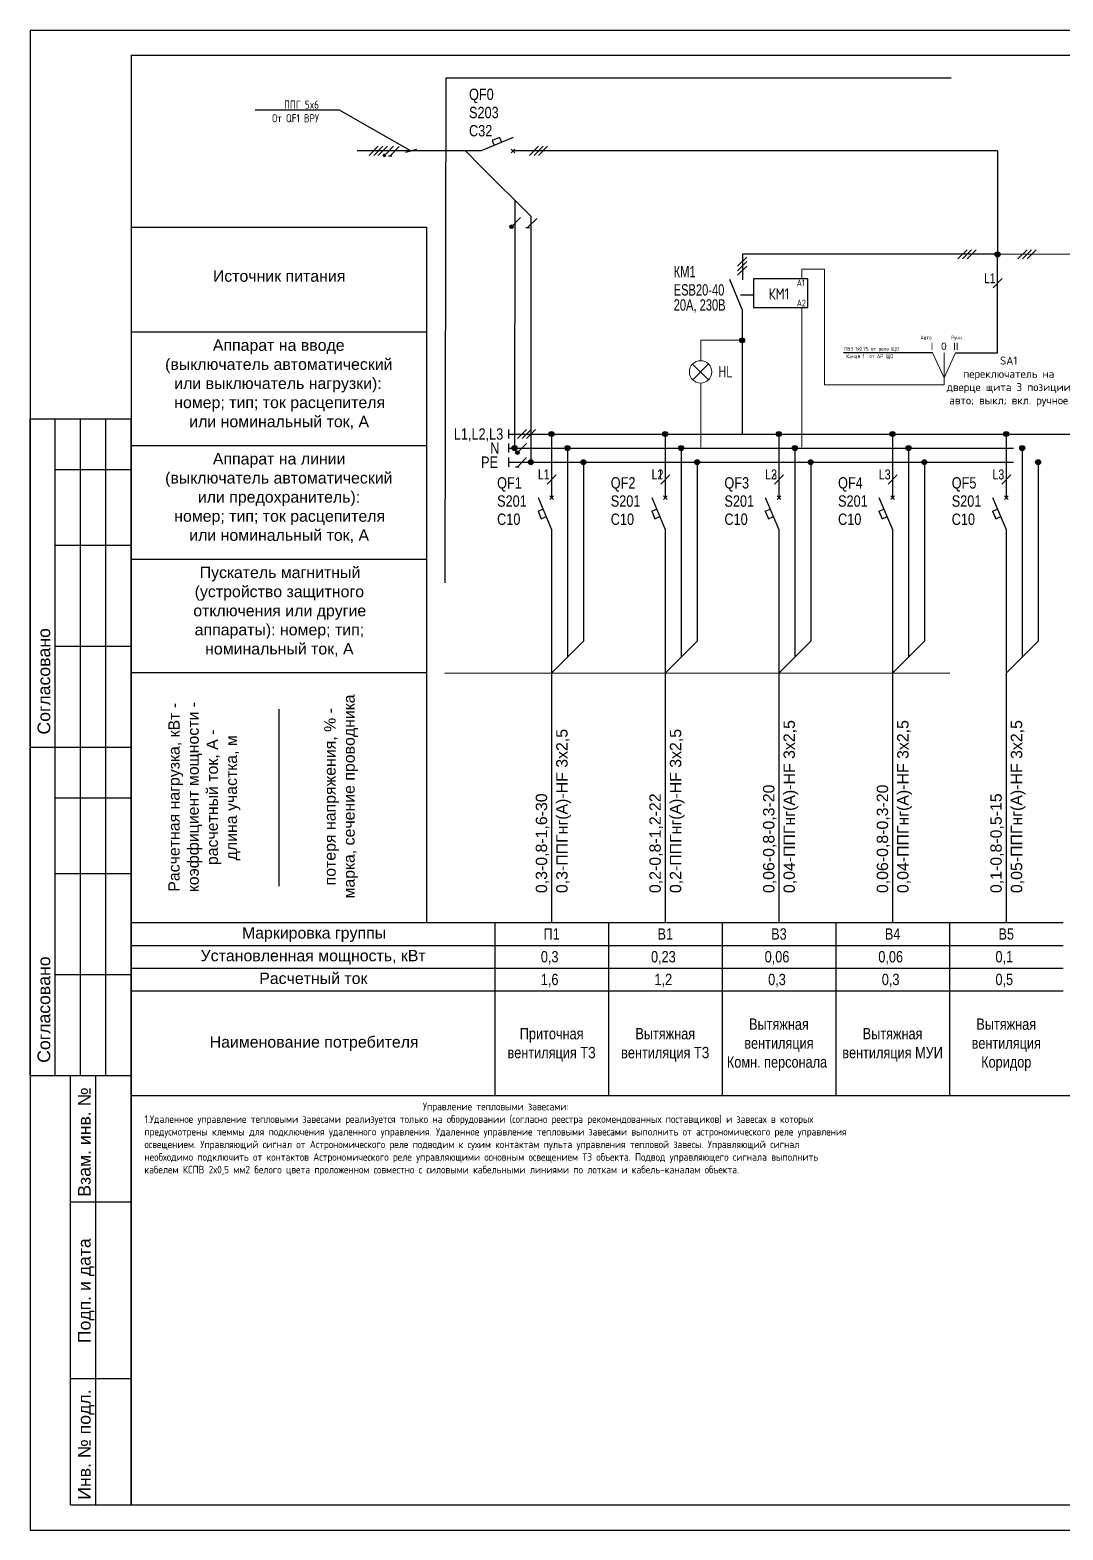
# Model space of a CAD drawing. Header units: metres. Extents: x -564 to -106, y -319 to -159.
# Drawn here: x -198.05 to -177.6, y -287.7 to -258 of the extents above; entities that cross this region are included whole.
import ezdxf
from ezdxf import colors
from ezdxf.entities.mleader import LeaderData, LeaderLine
from ezdxf.enums import TextEntityAlignment as Align
from ezdxf.math import Vec2, Vec3

# ---------------------------------------------------------------- set-up
doc = ezdxf.new("R2010")
doc.units = ezdxf.units.M
doc.header["$MEASUREMENT"] = 0
for name, pattern in [('( Hidden )', [0.375, 0.25, -0.125]), ('Elproject1', [15, 10, -5]), ('невидимая2', [4.7625, 3.175, -1.5875])]:
    doc.linetypes.add(name, pattern=pattern)
doc.layers.add('01-ЭОМ Схемы', color=7, linetype='Continuous', lineweight=20)
doc.layers.add('Level 63', color=7, linetype='Continuous', lineweight=0)
for name, color, linetype in [('Elproject', 7, 'Continuous'), ('ЭЛЕКТРИК', 7, 'Continuous'), ('Электрика', 7, 'Continuous')]:
    doc.layers.add(name, color=color, linetype=linetype)
doc.styles.add('Elproject', font='arial.ttf')
doc.styles.add('ISOCPEUR', font='isocpeur.ttf', dxfattribs={"height": 250})
doc.styles.get("Standard").update_dxf_attribs({"font": 'cs_gost2304.shx'})
doc.styles.add('Times', font='CS_Gost2304.shx')

# ---------------------------------------------------------------- blocks, each defined once
blk = doc.blocks.new('Block_dot')
blk.add_hatch(color=256).paths.add_polyline_path([(0.55, 0, 1), (-0.55, 0, 1)])
blk.add_circle((0, 0), 0.55)
blk = doc.blocks.new('_Oblique')
at = {"color": 0, "linetype": 'ByBlock', "lineweight": -2}
blk.add_line((0.5, 0.5), (-0.5, -0.5), dxfattribs=at)
blk = doc.blocks.new('Block_switch_line')
for p, q in [((0, 0), (0, -4)), ((-3, -4), (0, -11)), ((0, -11), (0, -14.5))]:
    blk.add_line(p, q)
blk = doc.blocks.new('Block_switch')
for p, q in [((-0.4, -4.4), (0.4, -3.6)), ((-0.4, -3.6), (0.4, -4.4))]:
    blk.add_line(p, q)
blk.add_blockref('Block_switch_line', (0, 0))
blk = doc.blocks.new('Block_automatic')
for p, q in [((-3, -7), (-1.91, -6.53)), ((-3, -7), (-2.3, -8.63)), ((-2.3, -8.63), (-1.21, -8.17))]:
    blk.add_line(p, q)
blk.add_blockref('Block_switch', (0, 0))

msp = doc.modelspace()

# ---------------------------------------------------------------- hatches: boundary and pattern name
at = {"layer": 'Elproject'}
for points in [[(-191.069, -260.483, 1), (-190.997, -260.483, 1)], [(-188.553, -261.896, 1), (-188.481, -261.896, 1)], [(-188.435, -266.369, 1), (-188.363, -266.369, 1)]]:
    msp.add_hatch(color=256, dxfattribs=at).paths.add_polyline_path(points)

# ---------------------------------------------------------------- linework, layer by layer
msp.add_line((-183.953, -263.537), (-184.197, -262.938))
at = {"linetype": '( Hidden )'}
msp.add_line((-183.732, -263.251), (-184.059, -263.251), dxfattribs=at)
for points in [[(-178.893, -262.442), (-178.893, -262.442), (-183.942, -262.442), (-183.942, -262.945)], [(-179.724, -264.393), (-178.893, -264.393), (-178.893, -262.442)], [(-163.099, -262.856), (-163.099, -262.426), (-178.893, -262.444)], [(-183.953, -263.537), (-183.953, -265.988)], [(-180.185, -264.391), (-180.185, -264.391), (-180.424, -264.391), (-181.945, -264.391)]]:
    msp.add_lwpolyline(points)
msp.add_lwpolyline([(-183.727, -263.495), (-182.649, -263.495), (-182.649, -262.929), (-183.727, -262.929)], close=True)
at = {"layer": '01-ЭОМ Схемы', "color": 7, "lineweight": 20}
for p, q in [((-180.181, -264.393), (-179.952, -264.889)), ((-179.724, -264.393), (-179.952, -264.889)), ((-179.952, -264.889), (-179.952, -264.393))]:
    msp.add_line(p, q, dxfattribs=at)
at = {"layer": 'Elproject'}
for p, q in [((-198.049, -258.001), (-156.049, -258.001)), ((-198.049, -258.001), (-198.049, -287.701)), ((-196.049, -258.501), (-189.549, -258.501)), ((-196.049, -258.501), (-196.049, -260.801)), ((-196.049, -258.501), (-156.549, -258.501)), ((-196.049, -258.501), (-196.049, -287.201)), ((-189.115, -260.396), (-191.57, -260.393)), ((-191.334, -260.483), (-191.154, -260.303)), ((-191.244, -260.483), (-191.064, -260.303)), ((-191.154, -260.483), (-190.974, -260.303)), ((-191.033, -260.483), (-190.853, -260.303)), ((-190.919, -260.49), (-190.739, -260.31)), ((-189.43, -260.396), (-189.115, -260.711)), ((-188.161, -260.483), (-187.981, -260.303)), ((-178.893, -260.393), (-188.125, -260.396)), ((-188.071, -260.483), (-187.891, -260.303)), ((-187.981, -260.483), (-187.801, -260.303)), ((-178.893, -260.393), (-178.893, -262.153)), ((-190.955, -260.49), (-190.883, -260.49)), ((-189.115, -260.711), (-188.133, -261.684)), ((-196.049, -260.801), (-196.049, -263.301)), ((-188.451, -261.369), (-188.455, -266.263)), ((-196.049, -261.905), (-190.199, -261.905)), ((-190.199, -261.905), (-190.199, -263.975)), ((-188.517, -261.896), (-188.337, -261.716)), ((-188.234, -261.913), (-188.162, -261.913)), ((-188.198, -261.913), (-188.018, -261.733)), ((-188.133, -261.684), (-188.133, -266.544)), ((-178.893, -262.153), (-178.893, -262.442)), ((-184.041, -262.676), (-183.861, -262.496)), ((-179.678, -262.532), (-179.498, -262.352)), ((-179.588, -262.532), (-179.408, -262.352)), ((-179.498, -262.532), (-179.318, -262.352)), ((-178.491, -262.532), (-178.311, -262.352)), ((-178.401, -262.532), (-178.221, -262.352)), ((-178.311, -262.532), (-178.131, -262.352)), ((-184.041, -262.766), (-183.861, -262.586)), ((-184.041, -262.856), (-183.861, -262.676)), ((-178.983, -263.104), (-178.803, -262.924)), ((-196.049, -263.301), (-196.049, -265.801)), ((-196.049, -263.975), (-190.199, -263.975)), ((-190.199, -263.975), (-190.199, -266.225)), ((-198.049, -265.701), (-196.049, -265.701)), ((-198.049, -272.201), (-198.049, -265.701)), ((-197.549, -272.201), (-197.549, -265.701)), ((-197.049, -272.201), (-197.049, -265.701)), ((-196.549, -272.201), (-196.549, -265.701)), ((-196.049, -272.201), (-196.049, -265.701)), ((-196.049, -265.801), (-196.049, -268.301)), ((-188.579, -265.91), (-188.579, -266.09)), ((-188.579, -266), (-173.143, -266)), ((-188.399, -266.09), (-188.219, -265.91)), ((-188.309, -266.09), (-188.129, -265.91)), ((-188.219, -266.09), (-188.039, -265.91)), ((-187.724, -266), (-187.724, -266.9)), ((-187.722, -266), (-187.722, -266.9)), ((-185.474, -266), (-185.474, -266.9)), ((-185.472, -266), (-185.472, -266.9)), ((-183.224, -266), (-183.224, -266.9)), ((-183.222, -266), (-183.222, -266.9)), ((-180.974, -266), (-180.974, -266.9)), ((-180.972, -266), (-180.972, -266.9)), ((-178.724, -266), (-178.724, -266.9)), ((-178.722, -266), (-178.722, -266.9)), ((-196.049, -266.225), (-190.199, -266.225)), ((-190.199, -266.225), (-190.199, -268.475)), ((-188.579, -266.189), (-188.579, -266.369)), ((-188.399, -266.369), (-188.219, -266.189)), ((-187.407, -266.279), (-187.407, -270.419)), ((-185.157, -266.279), (-185.157, -270.419)), ((-182.907, -266.279), (-182.907, -270.419)), ((-180.657, -266.279), (-180.657, -270.419)), ((-178.407, -266.279), (-178.407, -270.419)), ((-197.549, -266.701), (-196.049, -266.701)), ((-188.579, -266.468), (-188.579, -266.648)), ((-188.435, -266.648), (-188.363, -266.648)), ((-188.399, -266.648), (-188.219, -266.468)), ((-187.092, -266.558), (-187.092, -270.104)), ((-184.842, -266.558), (-184.842, -270.104)), ((-182.592, -266.558), (-182.592, -270.104)), ((-180.342, -266.558), (-180.342, -270.104)), ((-178.092, -266.558), (-178.092, -270.104)), ((-187.812, -266.99), (-187.632, -266.81)), ((-185.562, -266.99), (-185.382, -266.81)), ((-183.312, -266.99), (-183.132, -266.81)), ((-181.062, -266.99), (-180.882, -266.81)), ((-178.812, -266.99), (-178.632, -266.81)), ((-197.549, -268.201), (-196.049, -268.201)), ((-196.049, -268.301), (-196.049, -273.801)), ((-196.049, -268.475), (-190.199, -268.475)), ((-190.199, -268.475), (-190.199, -270.725)), ((-187.722, -268.205), (-187.722, -275.675)), ((-185.472, -268.205), (-185.472, -275.675)), ((-183.222, -268.205), (-183.222, -275.675)), ((-180.972, -268.205), (-180.972, -275.675)), ((-178.722, -268.205), (-178.722, -275.675)), ((-197.549, -270.201), (-196.049, -270.201)), ((-187.407, -270.419), (-187.092, -270.104)), ((-185.157, -270.419), (-184.842, -270.104)), ((-182.907, -270.419), (-182.592, -270.104)), ((-180.657, -270.419), (-180.342, -270.104)), ((-178.407, -270.419), (-178.092, -270.104)), ((-187.722, -270.734), (-187.407, -270.419)), ((-185.472, -270.734), (-185.157, -270.419)), ((-183.222, -270.734), (-182.907, -270.419)), ((-180.972, -270.734), (-180.657, -270.419)), ((-178.722, -270.734), (-178.407, -270.419)), ((-196.049, -270.725), (-190.199, -270.725)), ((-190.199, -270.725), (-190.199, -275.675)), ((-193.124, -271.445), (-193.124, -274.955)), ((-198.049, -272.201), (-196.049, -272.201)), ((-198.049, -278.701), (-198.049, -272.201)), ((-198.049, -272.201), (-196.049, -272.201)), ((-197.549, -278.701), (-197.549, -272.201)), ((-197.049, -278.701), (-197.049, -272.201)), ((-196.549, -278.701), (-196.549, -272.201)), ((-196.049, -278.701), (-196.049, -272.201)), ((-197.549, -273.201), (-196.049, -273.201)), ((-196.049, -273.801), (-196.049, -279.901)), ((-197.549, -274.701), (-196.049, -274.701)), ((-196.049, -275.675), (-190.199, -275.675)), ((-190.199, -275.675), (-188.849, -275.675)), ((-188.849, -275.675), (-188.849, -279.095)), ((-188.847, -275.675), (-186.597, -275.675)), ((-186.597, -275.675), (-186.597, -279.095)), ((-186.597, -275.675), (-184.347, -275.675)), ((-184.347, -275.675), (-184.347, -279.095)), ((-184.347, -275.675), (-182.097, -275.675)), ((-182.097, -275.675), (-182.097, -279.095)), ((-182.097, -275.675), (-179.847, -275.675)), ((-179.847, -275.675), (-179.847, -279.095)), ((-179.847, -275.675), (-177.597, -275.675)), ((-196.049, -276.125), (-188.849, -276.125)), ((-188.847, -276.125), (-186.597, -276.125)), ((-186.597, -276.125), (-184.347, -276.125)), ((-184.347, -276.125), (-182.097, -276.125)), ((-182.097, -276.125), (-179.847, -276.125)), ((-179.847, -276.125), (-177.597, -276.125)), ((-197.549, -276.701), (-196.049, -276.701)), ((-196.049, -276.575), (-188.849, -276.575)), ((-188.847, -276.575), (-186.597, -276.575)), ((-186.597, -276.575), (-184.347, -276.575)), ((-184.347, -276.575), (-182.097, -276.575)), ((-182.097, -276.575), (-179.847, -276.575)), ((-179.847, -276.575), (-177.597, -276.575)), ((-196.049, -277.025), (-188.849, -277.025)), ((-188.847, -277.025), (-186.597, -277.025)), ((-186.597, -277.025), (-184.347, -277.025)), ((-184.347, -277.025), (-182.097, -277.025)), ((-182.097, -277.025), (-179.847, -277.025)), ((-179.847, -277.025), (-177.597, -277.025)), ((-198.049, -278.701), (-196.049, -278.701)), ((-197.249, -278.701), (-196.049, -278.701)), ((-197.249, -287.201), (-197.249, -278.701)), ((-196.749, -287.201), (-196.749, -278.701)), ((-196.049, -287.201), (-196.049, -278.701)), ((-196.049, -279.095), (-188.849, -279.095)), ((-188.849, -279.095), (-186.599, -279.095)), ((-186.599, -279.095), (-184.349, -279.095)), ((-184.349, -279.095), (-182.099, -279.095)), ((-182.099, -279.095), (-179.849, -279.095)), ((-179.849, -279.095), (-177.599, -279.095)), ((-177.599, -279.095), (-175.349, -279.095)), ((-197.249, -281.201), (-196.049, -281.201)), ((-197.249, -284.701), (-196.049, -284.701)), ((-197.249, -287.201), (-196.049, -287.201)), ((-196.049, -287.201), (-156.549, -287.201)), ((-198.049, -287.701), (-156.049, -287.701))]:
    msp.add_line(p, q, dxfattribs=at)
at = {"layer": 'Elproject', "color": 7, "linetype": 'Elproject1'}
for p, q in [((-189.815, -258.945), (-189.839, -270.734)), ((-189.816, -258.945), (-157.323, -258.945)), ((-188.579, -266.279), (-158.568, -266.279)), ((-188.579, -266.558), (-158.568, -266.558)), ((-189.839, -270.734), (-157.323, -270.725))]:
    msp.add_line(p, q, dxfattribs=at)
at = {"layer": 'Elproject'}
for centre in [(-188.517, -261.896), (-188.399, -266.369)]:
    msp.add_circle(centre, 0.036, dxfattribs=at)
at = {"layer": 'Level 63', "lineweight": 13}
for points in [[(-183.953, -264.145), (-184.77, -264.145), (-184.77, -264.544)], [(-184.614, -264.925), (-184.933, -264.615)], [(-184.617, -264.613), (-184.93, -264.928)], [(-184.77, -264.992), (-184.77, -266.26)]]:
    msp.add_lwpolyline(points, dxfattribs=at)
msp.add_circle((-184.773, -264.77), 0.222, dxfattribs=at)
at = {"layer": 'ЭЛЕКТРИК', "lineweight": 13}
for points in [[(-179.952, -264.889), (-179.952, -265.029), (-182.318, -265.029), (-182.318, -262.738), (-182.768, -262.738), (-182.768, -262.932)], [(-182.768, -263.495), (-182.768, -266.26)]]:
    msp.add_lwpolyline(points, dxfattribs=at)

# ---------------------------------------------------------------- block references
at = {"layer": 'Elproject', "xscale": 0.09000000000000001, "yscale": 0.09000000000000001, "zscale": 0.09000000000000001, "rotation": 270}
msp.add_blockref('Block_automatic', (-188.125, -260.396), dxfattribs=at)
at = {"layer": 'Elproject', "xscale": 0.09000000000000001, "yscale": 0.09000000000000001, "zscale": 0.09000000000000001}
for name, p in [('Block_dot', (-178.893, -262.444)), ('Block_dot', (-183.953, -264.145)), ('Block_dot', (-187.724, -266)), ('Block_dot', (-187.724, -266)), ('Block_dot', (-185.474, -266)), ('Block_dot', (-185.474, -266)), ('Block_dot', (-183.224, -266)), ('Block_dot', (-183.224, -266)), ('Block_dot', (-180.974, -266)), ('Block_dot', (-180.974, -266)), ('Block_dot', (-178.722, -266)), ('Block_dot', (-178.722, -266)), ('Block_dot', (-188.455, -266.279)), ('Block_dot', (-187.409, -266.279)), ('Block_dot', (-187.409, -266.279)), ('Block_dot', (-187.409, -266.279)), ('Block_dot', (-187.409, -266.279)), ('Block_dot', (-185.159, -266.279)), ('Block_dot', (-185.159, -266.279)), ('Block_dot', (-182.909, -266.279)), ('Block_dot', (-182.909, -266.279)), ('Block_dot', (-180.659, -266.279)), ('Block_dot', (-180.659, -266.279)), ('Block_dot', (-178.407, -266.279)), ('Block_dot', (-178.407, -266.279)), ('Block_dot', (-188.133, -266.558)), ('Block_dot', (-187.094, -266.558)), ('Block_dot', (-187.094, -266.558)), ('Block_dot', (-187.094, -266.558)), ('Block_dot', (-187.094, -266.558)), ('Block_dot', (-184.844, -266.558)), ('Block_dot', (-184.844, -266.558)), ('Block_dot', (-182.594, -266.558)), ('Block_dot', (-182.594, -266.558)), ('Block_dot', (-180.344, -266.558)), ('Block_dot', (-180.344, -266.558)), ('Block_dot', (-178.092, -266.558)), ('Block_dot', (-178.092, -266.558)), ('Block_automatic', (-187.722, -266.9)), ('Block_automatic', (-185.472, -266.9)), ('Block_automatic', (-183.222, -266.9)), ('Block_automatic', (-180.972, -266.9)), ('Block_automatic', (-178.722, -266.9))]:
    msp.add_blockref(name, p, dxfattribs=at)

# ---------------------------------------------------------------- texts
at = {"style": 'Times'}
for s, p in [('КМ1', (-183.224, -263.226)), ('HL', (-184.28, -264.765))]:
    msp.add_text(s, height=0.225, dxfattribs=at).set_placement(p, align=Align.MIDDLE_CENTER)
for s, height, p in [('А1', 0.1316, (-182.871, -263.075)), ('А2', 0.1316, (-182.871, -263.471)), ('ПВ3 1х0.75 от реле ЩО', 0.07729, (-181.939, -264.352)), ('Авто', 0.0773, (-180.424, -264.129)), ('Ручн.', 0.0773, (-179.814, -264.129)), ('Канал 1  от АР ЩО', 0.07729, (-181.892, -264.499))]:
    msp.add_text(s, height=height).set_placement(p)
at = {"layer": '01-ЭОМ Схемы', "color": 7, "lineweight": 20, "char_height": 0.14159, "width": 0.00275, "attachment_point": 5}
for s, insert in [('{\\fArial|b0|i0|c204|p0;I}', (-180.193, -264.264)), ('{\\fArial|b0|i0|c204|p0;0}', (-179.957, -264.264)), ('{\\fArial|b0|i0|c204|p0;II}', (-179.721, -264.264))]:
    msp.add_mtext(s, dxfattribs=dict(at, insert=insert))
at = {"layer": '01-ЭОМ Схемы', "color": 0, "linetype": 'невидимая2', "lineweight": 25, "insert": (-180.094, -264.468), "char_height": 0.15732, "width": 2.84054, "attachment_point": 1, "style": 'ISOCPEUR'}
msp.add_mtext('\\pxqc;SA1\\Pпереключатель на\\Pдверце щита 3 позиции\\Pавто; выкл; вкл. ручное', dxfattribs=at)
at = {"layer": 'Elproject', "style": 'Elproject'}
for s, height, width, p in [('QF0', 0.225, 0.8, (-189.358, -259.387)), ('S203', 0.225, 0.8, (-189.358, -259.747)), ('C32', 0.225, 0.8, (-189.358, -260.107)), ('КМ1', 0.225, 0.7, (-185.306, -262.899)), ('L1', 0.198, 0.75, (-179.163, -263.014)), ('ESB20-40', 0.225, 0.7, (-185.306, -263.259)), ('20А, 230В', 0.225, 0.7, (-185.306, -263.557)), ('L1,L2,L3', 0.225, 0.8, (-189.659, -266.112)), ('N', 0.225, 0.8, (-188.939, -266.391)), ('PE', 0.225, 0.8, (-189.119, -266.67)), ('L1', 0.198, 0.75, (-187.994, -266.9)), ('L1', 0.198, 0.75, (-187.992, -266.9)), ('L1', 0.198, 0.75, (-185.744, -266.9)), ('L2', 0.198, 0.75, (-185.742, -266.9)), ('L2', 0.198, 0.75, (-183.494, -266.9)), ('L3', 0.198, 0.75, (-183.492, -266.9)), ('L3', 0.198, 0.75, (-181.244, -266.9)), ('L3', 0.198, 0.75, (-181.242, -266.9)), ('L3', 0.198, 0.75, (-178.994, -266.9)), ('L3', 0.198, 0.75, (-178.992, -266.9)), ('QF1', 0.225, 0.8, (-188.802, -267.08)), ('QF2', 0.225, 0.8, (-186.552, -267.08)), ('QF3', 0.225, 0.8, (-184.302, -267.08)), ('QF4', 0.225, 0.8, (-182.052, -267.08)), ('QF5', 0.225, 0.8, (-179.802, -267.08)), ('S201', 0.225, 0.8, (-188.802, -267.44)), ('S201', 0.225, 0.8, (-186.552, -267.44)), ('S201', 0.225, 0.8, (-184.302, -267.44)), ('S201', 0.225, 0.8, (-182.052, -267.44)), ('S201', 0.225, 0.8, (-179.802, -267.44)), ('C10', 0.225, 0.8, (-188.802, -267.8)), ('C10', 0.225, 0.8, (-186.552, -267.8)), ('C10', 0.225, 0.8, (-184.302, -267.8)), ('C10', 0.225, 0.8, (-182.052, -267.8)), ('C10', 0.225, 0.8, (-179.802, -267.8)), ('П1', 0.225, 0.8, (-187.883, -276.012)), ('В1', 0.225, 0.8, (-185.626, -276.012)), ('В3', 0.225, 0.8, (-183.376, -276.012)), ('В4', 0.225, 0.8, (-181.126, -276.012)), ('В5', 0.225, 0.8, (-178.876, -276.012)), ('0,3', 0.225, 0.8, (-187.936, -276.462)), ('0,23', 0.225, 0.8, (-185.755, -276.462)), ('0,06', 0.225, 0.8, (-183.505, -276.462)), ('0,06', 0.225, 0.8, (-181.255, -276.462)), ('0,1', 0.225, 0.8, (-178.936, -276.462)), ('1,6', 0.225, 0.8, (-187.936, -276.912)), ('1,2', 0.225, 0.8, (-185.686, -276.912)), ('0,3', 0.225, 0.8, (-183.436, -276.912)), ('0,3', 0.225, 0.8, (-181.186, -276.912)), ('0,5', 0.225, 0.8, (-178.936, -276.912)), ('Вытяжная', 0.225, 0.8, (-183.814, -277.797)), ('Вытяжная', 0.225, 0.8, (-179.314, -277.797)), ('Приточная', 0.225, 0.8, (-188.353, -277.985)), ('Вытяжная', 0.225, 0.8, (-186.064, -277.985)), ('Вытяжная', 0.225, 0.8, (-181.564, -277.985)), ('вентиляция ТЗ', 0.225, 0.8, (-188.596, -278.36)), ('вентиляция ТЗ', 0.225, 0.8, (-186.346, -278.36)), ('вентиляция', 0.225, 0.8, (-183.908, -278.172)), ('вентиляция МУИ', 0.225, 0.8, (-181.968, -278.36)), ('вентиляция', 0.225, 0.8, (-179.408, -278.172)), ('Комн. персонала', 0.225, 0.8, (-184.253, -278.547)), ('Коридор', 0.225, 0.8, (-179.219, -278.547))]:
    msp.add_text(s, height=height, dxfattribs=dict(at, width=width)).set_placement(p)
for s, p in [('Источник питания', (-194.429, -262.985)), ('Аппарат на вводе', (-194.429, -264.353)), ('(выключатель автоматический', (-195.374, -264.731)), ('или выключатель нагрузки): ', (-195.194, -265.109)), ('номер; тип; ток расцепителя', (-195.194, -265.487)), ('или номинальный ток, А', (-194.897, -265.865)), ('Аппарат на линии', (-194.429, -266.603)), ('(выключатель автоматический', (-195.374, -266.981)), ('или предохранитель):', (-194.726, -267.359)), ('номер; тип; ток расцепителя', (-195.194, -267.737)), ('или номинальный ток, А', (-194.897, -268.115)), ('Пускатель магнитный', (-194.69, -268.853)), ('(устройство защитного', (-194.789, -269.231)), ('отключения или другие', (-194.816, -269.609)), ('аппараты): номер; тип;', (-194.789, -269.987)), ('номинальный ток, А', (-194.582, -270.365)), ('Маркировка группы', (-193.853, -275.99)), ('Установленная мощность, кВт', (-194.672, -276.44)), ('Расчетный ток', (-193.511, -276.89)), ('Наименование потребителя', (-194.492, -278.15))]:
    msp.add_text(s, height=0.225, dxfattribs=at).set_placement(p)
for s, height, p in [('Согласовано', 0.25, (-197.649, -271.951)), ('марка, сечение проводника', 0.225, (-191.621, -275.198)), ('Расчетная нагрузка, кВт -', 0.225, (-195.086, -275.063)), ('коэффициент мощности -', 0.225, (-194.708, -275.072)), ('потеря напряжения, % - ', 0.225, (-191.999, -274.937)), ('0,04-ППГнг(А)-HF 3х2,5', 0.225, (-182.907, -275.09)), ('0,04-ППГнг(А)-HF 3х2,5', 0.225, (-180.657, -275.09)), ('0,05-ППГнг(А)-HF 3х2,5', 0.225, (-178.407, -275.09)), ('расчетный ток, А - ', 0.225, (-194.33, -274.536)), ('длина участка, м', 0.225, (-193.952, -274.442)), ('0,3-ППГнг(А)-HF 3х2,5', 0.225, (-187.407, -275.09)), ('0,2-ППГнг(А)-HF 3х2,5', 0.225, (-185.157, -275.09)), ('0,3-0,8-1,6-30', 0.225, (-187.812, -275.09)), ('0,2-0,8-1,2-22', 0.225, (-185.562, -275.09)), ('0,06-0,8-0,3-20', 0.225, (-183.312, -275.09)), ('0,06-0,8-0,3-20', 0.225, (-181.062, -275.09)), ('0,1-0,8-0,5-15', 0.225, (-178.812, -275.09)), ('Согласовано', 0.25, (-197.649, -278.451)), ('Взам. инв. №', 0.25, (-196.849, -281.101)), ('Подп. и дата', 0.25, (-196.849, -284.001)), ('Инв. № подл.', 0.25, (-196.849, -287.101))]:
    msp.add_text(s, height=height, rotation=90, dxfattribs=at).set_placement(p)
at = {"layer": 'Электрика', "lineweight": 9, "insert": (-195.783, -279.24), "char_height": 0.15, "attachment_point": 1}
msp.add_mtext_dynamic_manual_height_columns('\\pxqc;{\\Fgeniso|c204;Управление тепловыми завесами: \\P\\pql;1.Удаленное управление тепловыми завесами реализуется только на оборудовании (согласно реестра рекомендованных поставщиков) и завесах в которых предусмотрены клеммы для подключения удаленного управления. Удаленное управление тепловыми завесами выполнить от астрономического реле управления освещением. Управляющий сигнал от Астрономического реле подводим к сухим контактам пульта управления тепловой завесы. Управляющий сигнал необходимо подключить от контактов Астрономического реле управляющими основным освещением ТЗ объекта. Подвод управляющего сигнала выполнить кабелем КСПВ 2х0,5 мм2 белого цвета проложенном совместно с силовыми кабельными линиями по лоткам и кабель-каналам объекта.}', width=13.90879, gutter_width=1.684, heights=[15.251], dxfattribs=at)

# ---------------------------------------------------------------- leaders
at = {"lineweight": 15}
ml = msp.add_multileader_mtext('Standard', dxfattribs=at)
ml.set_content('ППГ 5x6\\PОт QF1 ВРУ ', color=256)
ml.set_leader_properties()
ml.set_arrow_properties(name='OBLIQUE')
ml.build(insert=Vec2(0, 0))
ml.multileader.update_dxf_attribs({"text_right_attachment_type": 6, "dogleg_length": 0.36, "arrow_head_size": 0.162})
ctx = ml.context
ctx.base_point, ctx.char_height, ctx.arrow_head_size, ctx.landing_gap_size, ctx.plane_origin = Vec3(-193.946, -259.486), 0.162, 0.162, 0.081, Vec3(-198.529, -254.682)
ctx.right_attachment, ctx.text_align_type = 6, 2
notes = []
notes.append((ctx, [(1, (1, 1, 0), (-191.924, -259.591), (-1, 0), 0.324, [(0, [(-190.505, -260.399)], 0, [])])]))
ctx.mtext.insert, ctx.mtext.alignment, ctx.mtext.flow_direction = Vec3(-192.329, -259.397), 3, 5
for ctx, leaders in notes:
    for number, flags, end, landing, length, lines in leaders:
        leader = LeaderData()
        leader.index, (leader.has_last_leader_line, leader.has_dogleg_vector, leader.attachment_direction) = number, flags
        leader.last_leader_point, leader.dogleg_vector, leader.dogleg_length = Vec3(end), Vec3(landing), length
        for number, points, colour, breaks in lines:
            line = LeaderLine()
            line.index, line.vertices, line.color, line.breaks = number, Vec3.list(points), colors.encode_raw_color(colour), breaks
            leader.lines.append(line)
        ctx.leaders.append(leader)

doc.saveas('drawing.dxf')
